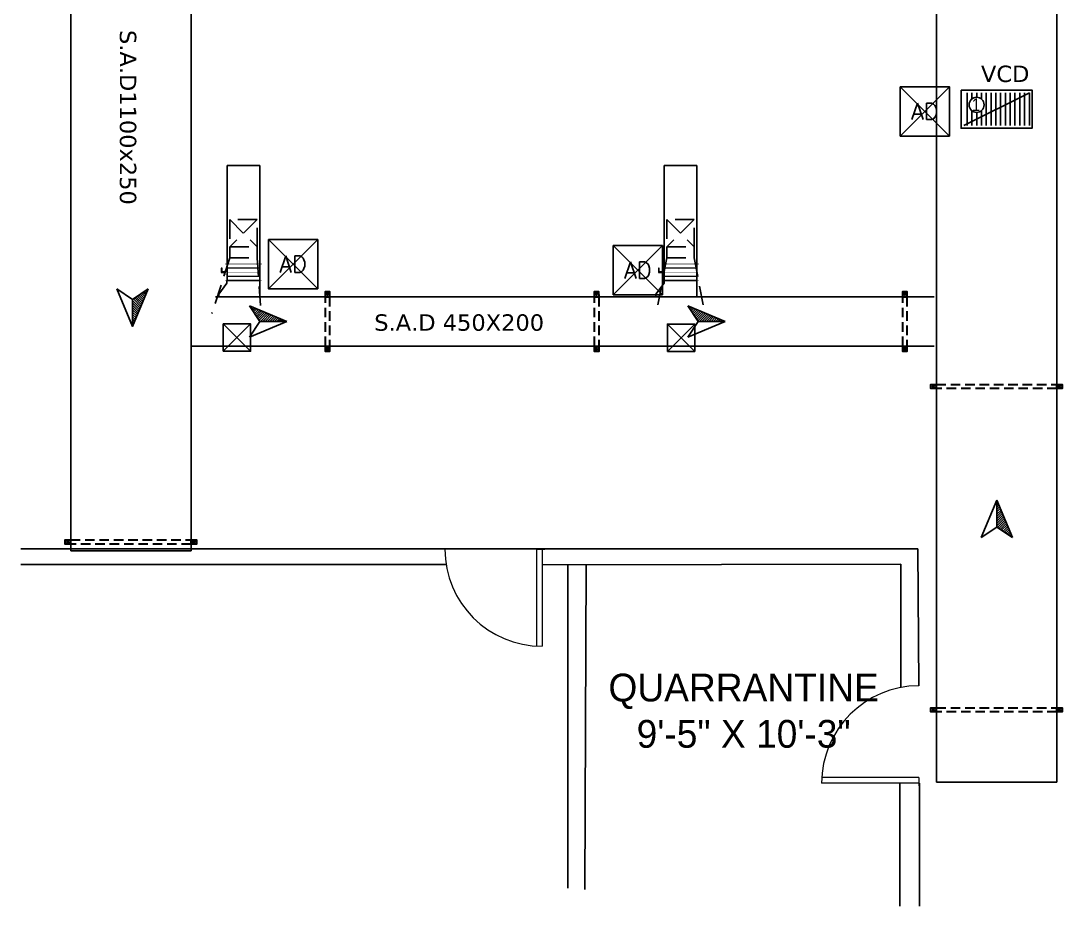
# Model space of a CAD drawing. Header units: millimetres. Extents: x -5691 to 38661, y 27321 to 65085.
# Drawn here: x 28326 to 37848, y 30150 to 38248 of the extents above; entities that cross this region are included whole.
import ezdxf
from ezdxf.enums import TextEntityAlignment as Align

# ---------------------------------------------------------------- set-up
doc = ezdxf.new("R2010")
doc.units = ezdxf.units.MM
doc.header["$LTSCALE"] = 700
doc.header["$MEASUREMENT"] = 0
doc.linetypes.add('HIDDEN', pattern=[0.375, 0.25, -0.125])
for name, color, linetype in [('Access Door', 7, 'Continuous'), ('duct size', 7, 'Continuous'), ('M-AC-DIFFUSER', 3, 'Continuous'), ('Return Ahu-03', 1, 'Continuous'), ('RETURN GRILL-600x300', 5, 'Continuous'), ('Supply Ahu-05', 3, 'Continuous'), ('WINDOOW', 251, 'Continuous'), ('X-REF', 8, 'Continuous')]:
    doc.layers.add(name, color=color, linetype=linetype)
for name, color, linetype, lineweight in [('MAAM TEXT', 7, 'Continuous', 25), ('SA-HANGERS', 21, 'Continuous', 30), ('VCD', 1, 'Continuous', 20)]:
    doc.layers.add(name, color=color, linetype=linetype, lineweight=lineweight)
doc.styles.add('AC-TEXT', font='ROMANS.SHX', dxfattribs={"height": 200})
doc.styles.add('H St Bt', font='stylu.ttf')
doc.styles.add('style1', font='ARIALN.TTF')
doc.styles.add('VERDANA', font='verdana.ttf')

# ---------------------------------------------------------------- blocks, each defined once
blk = doc.blocks.new('saaa')
at = {"layer": 'RETURN GRILL-600x300'}
h = blk.add_hatch(dxfattribs=at)
h.set_pattern_fill('ANSI31', color=256, scale=350, angle=135, style=0)
h.set_pattern_definition([(270, (332422.58, 31332.115), (-43.75, 3e-15), [])])
h.paths.add_polyline_path([(272317.9, 32662.1), (272317.9, 32962.1), (271717.9, 32962.1), (271717.9, 32662.1)])
h.paths.add_polyline_path([(271904.5, 32851.7, 1), (271767, 32851.7, 1)], flags=16)
blk.add_line((272317.9, 32962.1), (271717.9, 32662.1), dxfattribs=at)
blk.add_circle((271835.7, 32851.7, -0.4), 68.8, dxfattribs=at)
at = {"layer": 'MAAM TEXT', "color": 7, "style": 'style1'}
blk.add_text('1', height=117.4, dxfattribs=at).set_placement((271830.4, 32793.9, -0.4), align=Align.CENTER)
blk = doc.blocks.new('*U23')
for p, q in [((0, 0), (0, 37)), ((1100, 0), (1100, 37))]:
    blk.add_line(p, q)
for points in [[(0, 0), (-50, 0), (-50, 37), (0, 37)], [(1100, 37), (1150, 37), (1150, 0), (1100, 0)]]:
    blk.add_lwpolyline(points)
at = {"linetype": 'HIDDEN', "ltscale": 0.5}
for points in [[(0, 37), (1100, 37)], [(1100, 0), (0, 0)]]:
    blk.add_lwpolyline(points, dxfattribs=at)
for centre in [(-25, 18.5), (1125, 18.5)]:
    blk.add_circle(centre, 8.44)
blk = doc.blocks.new('*U68')
for p, q in [((0, 0), (0, 37)), ((450, 0), (450, 37))]:
    blk.add_line(p, q)
for points in [[(0, 0), (-50, 0), (-50, 37), (0, 37)], [(450, 37), (500, 37), (500, 0), (450, 0)]]:
    blk.add_lwpolyline(points)
at = {"linetype": 'HIDDEN', "ltscale": 0.5}
for points in [[(0, 37), (450, 37)], [(450, 0), (0, 0)]]:
    blk.add_lwpolyline(points, dxfattribs=at)
for centre in [(-25, 18.5), (475, 18.5)]:
    blk.add_circle(centre, 8.44)
blk = doc.blocks.new('*U89')
at = {"linetype": 'Continuous', "const_width": 5}
for points in [[(400, -75), (400, -75), (-25, -75), (0, -75), (0, 125), (-25, 125), (0, 125), (400, 125), (425, 125), (400, 125), (400, -75), (425, -75), (400, -75)], [(400, 25), (0, 25)]]:
    blk.add_lwpolyline(points, dxfattribs=at)
at = {"linetype": 'Continuous'}
for points in [[(-25, 20), (-25, 30), (-60, 30), (-60, 75), (-70, 75), (-70, 20), (-25, 20)], [(400, 75), (0, 75), (0, -25), (400, -25)]]:
    blk.add_lwpolyline(points, close=True, dxfattribs=at)
at = {"linetype": 'Continuous', "const_width": 5}
blk.add_lwpolyline([(0, 0), (0, 50), (-25, 50), (-25, 0)], close=True, dxfattribs=at)
blk = doc.blocks.new('AROW')
h = blk.add_hatch()
h.set_pattern_fill('ANSI31,_O', color=8, scale=33.381621)
h.set_pattern_definition([(45, (-361.5264, -565.2318), (-2.950546, 2.950546), [])])
h.paths.add_polyline_path([(34.3, 0), (-34.3, 0), (-61.1, 39.7)])
for p, q in [((-34.3, 0), (-61.1, 39.7)), ((34.3, 0), (-61.1, 39.7)), ((-61.1, -39.7), (-34.3, 0)), ((-61.1, -39.7), (34.3, 0)), ((-34.3, 0), (34.3, 0))]:
    blk.add_line(p, q)
blk = doc.blocks.new('D1')
at = {"layer": 'WINDOOW', "color": 0, "lineweight": 0}
for p, q in [((2995.31, -11649.76), (2960.31, -11649.76)), ((2995.31, -11647.76), (2960.36, -11647.76)), ((2995.31, -11647.76), (2995.31, -11650.76))]:
    blk.add_line(p, q, dxfattribs=at)
blk.add_arc((2995.31, -11649.76), 35, 90, 180, dxfattribs=at)
blk = doc.blocks.new('AD')
at = {"layer": 'M-AC-DIFFUSER', "color": 2}
for p, q in [((225, 225), (-225, -225)), ((225, -225), (-225, 225))]:
    blk.add_line(p, q, dxfattribs=at)
blk.add_lwpolyline([(-225, 225), (225, 225), (225, -225), (-225, -225)], close=True, dxfattribs=at)
at = {"layer": 'M-AC-DIFFUSER', "color": 2, "style": 'AC-TEXT'}
blk.add_text('AD', height=150, dxfattribs=at).set_placement((0, 0), align=Align.MIDDLE_CENTER)

msp = doc.modelspace()

# ---------------------------------------------------------------- linework, layer by layer
at = {"layer": 'Return Ahu-03'}
for p, q in [((36697.8, 40080.4, 100), (36697.8, 31284.3, 100)), ((37797.8, 31284.3, 100), (37797.8, 40080.4, 100)), ((36697.8, 31284.3, 100), (37797.8, 31284.3, 100))]:
    msp.add_line(p, q, dxfattribs=at)
at = {"layer": 'Return Ahu-03', "elevation": 100}
msp.add_lwpolyline([(36922.8, 37614.5), (37572.8, 37614.5), (37572.8, 37264.5), (36922.8, 37264.5)], close=True, dxfattribs=at)
at = {"layer": 'Supply Ahu-05'}
for p, q in [((28782.2, 39988.3, 59.3), (28782.2, 33399.2, 441.9)), ((29882.2, 39988.3, 59.3), (29882.2, 33399.2, 475)), ((30211.6, 36923.1), (30211.6, 35873.1)), ((30211.6, 36923.1), (30511.6, 36923.1)), ((30511.6, 36923.1), (30511.6, 35723.1)), ((34208.2, 36923.1), (34208.2, 35873.1)), ((34208.2, 36923.1), (34508.2, 36923.1)), ((34508.2, 36923.1), (34508.2, 35723.1)), ((30211.3, 35848.1, 1222.7), (30136.3, 35748.1, 1222.7)), ((30211.3, 35873.1, 1222.7), (30211.3, 35848.1, 1222.7)), ((30211.3, 35873.1, 1222.7), (30511.3, 35873.1, 1222.7)), ((34207.8, 35848.1, 1222.7), (34132.8, 35748.1, 1222.7)), ((34207.8, 35873.1, 1222.7), (34207.8, 35848.1, 1222.7)), ((34207.8, 35873.1, 1222.7), (34507.8, 35873.1, 1222.7)), ((30107.2, 35723.1, 862.5), (36677.8, 35723.1, 250)), ((30136.3, 35748.1, 1222.7), (30136.3, 35723.1, 1222.7)), ((34132.8, 35748.1, 1222.7), (34132.8, 35723.1, 1222.7)), ((30426.9, 35475.4), (30176.9, 35225.4)), ((30176.9, 35475.4), (30426.9, 35225.4)), ((34488.9, 35474.4), (34238.9, 35224.4)), ((34238.9, 35474.4), (34488.9, 35224.4)), ((29882.2, 35273.1, 4084.2), (36677.8, 35273.1, 1700)), ((28782.2, 33399.2, 475), (29882.2, 33399.2, 475))]:
    msp.add_line(p, q, dxfattribs=at)
at = {"layer": 'Supply Ahu-05', "linetype": 'HIDDEN'}
for p, q in [((30486.6, 36429.7), (30236.6, 36179.7)), ((30236.6, 36429.7), (30486.6, 36179.7)), ((34483.2, 36429.7), (34233.2, 36179.7)), ((34233.2, 36429.7), (34483.2, 36179.7)), ((30236.6, 36179.7), (30236.6, 36079.7)), ((30486.6, 36179.7), (30486.6, 36079.7)), ((34233.2, 36179.7), (34233.2, 36079.7)), ((34483.2, 36179.7), (34483.2, 36079.7)), ((30236.6, 36079.7), (30073.3, 35569.5)), ((30236.6, 36079.7), (30486.6, 36079.7)), ((30486.6, 36079.7), (30522.9, 35569.5)), ((34233.2, 36079.7), (34135.3, 35568.5)), ((34233.2, 36079.7), (34483.2, 36079.7)), ((34483.2, 36079.7), (34581.4, 35566.9))]:
    msp.add_line(p, q, dxfattribs=at)
for points in [[(30236.6, 36179.7), (30486.6, 36179.7), (30486.6, 36429.7), (30236.6, 36429.7)], [(34233.2, 36179.7), (34483.2, 36179.7), (34483.2, 36429.7), (34233.2, 36429.7)]]:
    msp.add_lwpolyline(points, close=True, dxfattribs=at)
at = {"layer": 'Supply Ahu-05'}
for points in [[(30176.9, 35225.4), (30426.9, 35225.4), (30426.9, 35475.4), (30176.9, 35475.4)], [(34238.9, 35224.4), (34488.9, 35224.4), (34488.9, 35474.4), (34238.9, 35474.4)]]:
    msp.add_lwpolyline(points, close=True, dxfattribs=at)
at = {"layer": 'X-REF'}
for p, q in [((36528.5, 33418), (28326.1, 33418)), ((36528.5, 33418), (36537.6, 32165.3)), ((32214.6, 33274), (28326.1, 33274)), ((33092.2, 33271), (36372, 33278.8)), ((33327.2, 33271.5), (33327.2, 30313.3)), ((33494.3, 33271.9), (33482.1, 30302.2)), ((36372, 33278.8), (36372, 32149.8)), ((36364.1, 31276.3), (36364.1, 30149.8)), ((36543.1, 31276.3), (36543.1, 30149.8))]:
    msp.add_line(p, q, dxfattribs=at)

# ---------------------------------------------------------------- block references
at = {"layer": 'Access Door'}
for p in [(36591.5, 37418.8), (30815.6, 36021.9), (33967.6, 35966.8)]:
    msp.add_blockref('AD', p, dxfattribs=at)
at = {"layer": 'Return Ahu-03'}
msp.add_blockref('saaa', (-234770.1, 4627.4, 100), dxfattribs=at)
at = {"layer": 'Return Ahu-03', "xscale": -3.599999999999999, "yscale": 3.599999999999999, "zscale": 3.599999999999999, "rotation": 270}
msp.add_blockref('AROW', (37250.5, 33741.1, 0.6), dxfattribs=at)
at = {"layer": 'SA-HANGERS'}
for name, p, rotation in [('*U68', (31111.7, 35723.1, 1700), 270.0037799680081), ('*U68', (33572.7, 35723.1, 1700), 270.0037799680081), ('*U68', (36389.9, 35723.1, 1700), 270.0037799680081), ('*U23', (36697.8, 34883.3, 100), 0.0037799680080769), ('*U23', (28782.2, 33462.3, 250), 0.0037799680080769), ('*U23', (36697.8, 31926.7, 99.7), 0.0037799680080769)]:
    msp.add_blockref(name, p, dxfattribs=dict(at, rotation=rotation))
at = {"layer": 'Supply Ahu-05', "xscale": 3.599999999999999, "yscale": 3.599999999999999, "zscale": 3.599999999999999, "rotation": 270}
msp.add_blockref('AROW', (29348.2, 35576.2, 828), dxfattribs=at)
at = {"layer": 'Supply Ahu-05', "xscale": 3.599999999999999, "yscale": 3.599999999999999, "zscale": 3.599999999999999}
for p in [(30636.1, 35498.1, 1456.6), (34644.1, 35498.1, 1456.6)]:
    msp.add_blockref('AROW', p, dxfattribs=at)
at = {"layer": 'VCD', "ltscale": 100, "xscale": 0.7499999999996448, "yscale": 0.7499999999996448, "zscale": 0.7499999999996448}
for p in [(30211.6, 35929.3, 1222.7), (34208.2, 35929.3, 1222.7)]:
    msp.add_blockref('*U89', p, dxfattribs=at)
at = {"layer": 'X-REF', "xscale": 25.4, "yscale": 25.4, "zscale": 25.4, "rotation": 90}
msp.add_blockref('D1', (-262811.6, -42664.9), dxfattribs=at)
at = {"layer": 'X-REF', "xscale": 25.4, "yscale": 25.4, "zscale": 25.4}
msp.add_blockref('D1', (-39543.2, 327180.2), dxfattribs=at)

# ---------------------------------------------------------------- texts
at = {"layer": 'duct size', "style": 'VERDANA'}
msp.add_text('S.A.D1100x250', height=150, rotation=270, dxfattribs=at).set_placement((29231.7, 38163.6, 980.3))
at = {"layer": 'duct size', "color": 7, "linetype": 'ByBlock', "style": 'VERDANA'}
msp.add_text('VCD', height=150, dxfattribs=at).set_placement((37105.2, 37687.8, -937.2))
at = {"layer": 'duct size', "style": 'VERDANA'}
msp.add_text('S.A.D 450X200', height=150, dxfattribs=at).set_placement((31558, 35413.1, -475))
at = {"layer": 'X-REF', "insert": (34935.3, 31935.9), "char_height": 254, "width": 9321.606, "attachment_point": 5, "style": 'H St Bt'}
msp.add_mtext('QUARRANTINE\\P9\'-5" X 10\'-3"', dxfattribs=at)

doc.saveas('drawing.dxf')
